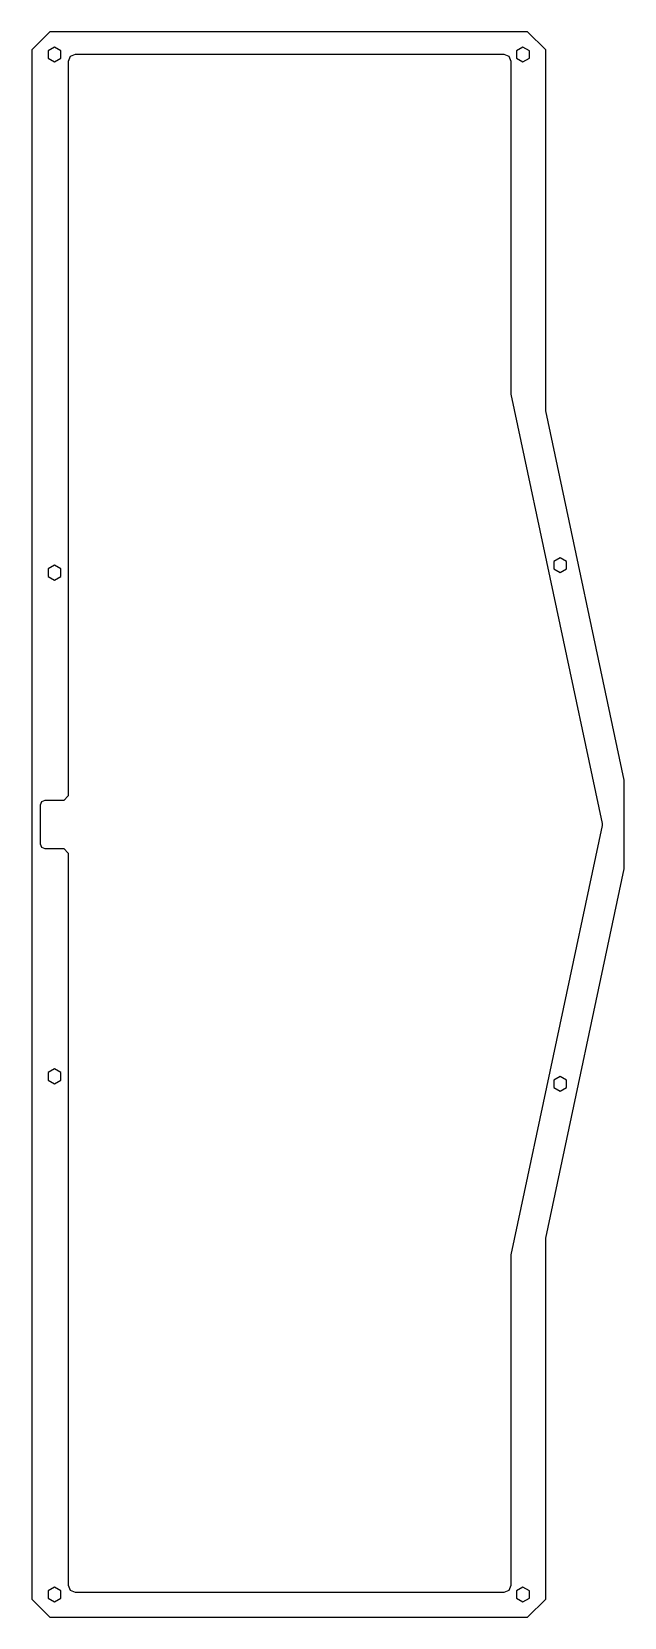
# Model space of a CAD drawing. Header units: millimetres. Extents: x 133 to 263, y 18 to 366.
import ezdxf

# ---------------------------------------------------------------- set-up
doc = ezdxf.new("R2010")
doc.units = ezdxf.units.MM
doc.layers.get('0').update_dxf_attribs({"linetype": 'CONTINUOUS'})

msp = doc.modelspace()

# ---------------------------------------------------------------- linework, layer by layer
for p, q in [((136.6, 366.4), (132.6, 362.4)), ((241.59, 366.4), (136.6, 366.4)), ((245.59, 362.4), (241.59, 366.4)), ((132.6, 362.4), (132.6, 21.6)), ((245.59, 282.97), (245.59, 362.4)), ((262.85, 201.73), (245.59, 282.97)), ((262.85, 182.27), (262.85, 201.73)), ((245.59, 101.03), (262.85, 182.27)), ((245.59, 21.6), (245.59, 101.03)), ((132.6, 21.6), (136.6, 17.6)), ((241.59, 17.6), (245.59, 21.6)), ((136.6, 17.6), (241.59, 17.6))]:
    msp.add_line(p, q)
for points in [[(136.2, 362.21), (136.2, 360.59), (137.6, 359.77), (139.01, 360.59), (139.01, 362.21), (137.6, 363.02)], [(239.18, 360.59), (240.59, 359.77), (241.99, 360.59), (241.99, 362.21), (240.59, 363.02), (239.18, 362.21)], [(141.07, 23.57), (142.13, 23.13), (236.47, 23.13), (237.53, 23.57), (237.97, 24.63), (237.97, 97.16), (237.99, 97.37), (258.06, 191.79), (258.06, 192.21), (237.99, 286.63), (237.97, 286.83), (237.97, 359.87), (237.53, 360.93), (236.47, 361.37), (142.13, 361.37), (141.07, 360.93), (140.63, 359.87), (140.63, 198.28), (139.63, 197.28), (135.46, 197.28), (134.75, 196.98), (134.46, 196.27), (134.46, 187.72), (134.75, 187.02), (135.46, 186.72), (139.63, 186.72), (140.63, 185.72), (140.63, 24.63)], [(136.2, 246.59), (137.6, 245.77), (139.01, 246.59), (139.01, 248.21), (137.6, 249.02), (136.2, 248.21)], [(250.16, 249.84), (248.75, 250.65), (247.34, 249.84), (247.34, 248.21), (248.75, 247.4), (250.16, 248.21)], [(139.01, 135.79), (139.01, 137.41), (137.6, 138.22), (136.2, 137.41), (136.2, 135.79), (137.6, 134.97)], [(248.75, 136.6), (247.34, 135.79), (247.34, 134.16), (248.75, 133.35), (250.16, 134.16), (250.16, 135.79)], [(136.2, 21.79), (137.6, 20.97), (139.01, 21.79), (139.01, 23.41), (137.6, 24.22), (136.2, 23.41)], [(241.99, 21.79), (241.99, 23.41), (240.59, 24.22), (239.18, 23.41), (239.18, 21.79), (240.59, 20.97)]]:
    msp.add_lwpolyline(points, close=True)

doc.saveas('drawing.dxf')
